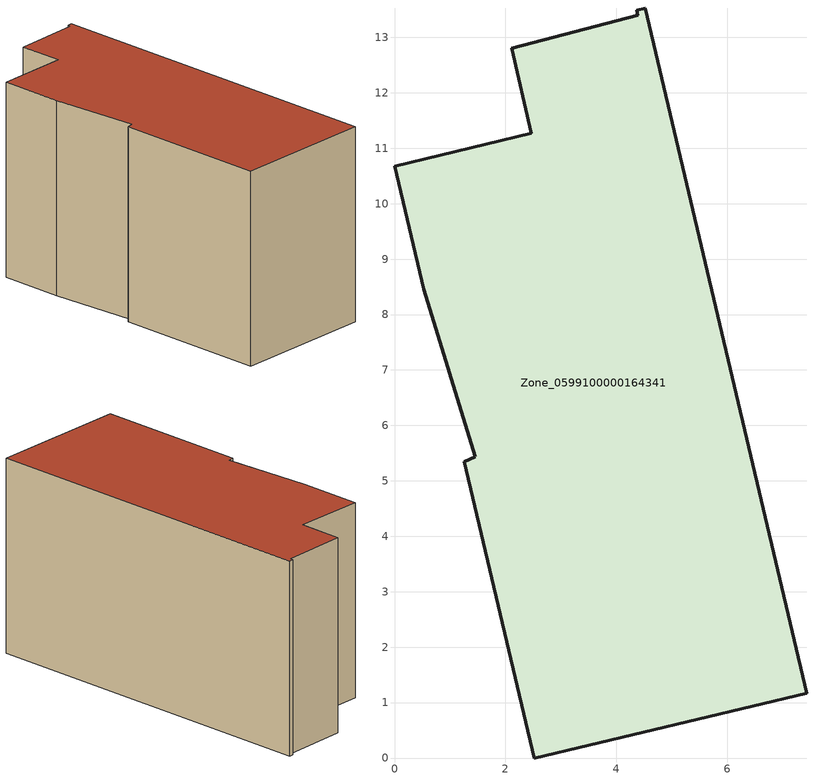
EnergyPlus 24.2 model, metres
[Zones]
Zone_0599100000164341
 floor ground (C_G): 2.52,0 1.26,5.35 1.45,5.43 0.53,8.46 0,10.68 2.47,11.27 2.12,12.8 4.39,13.4 4.37,13.49 4.52,13.53 7.44,1.17 z0
 wall outside (C_F): 7.44,1.17 4.52,13.53 4.37,13.49 4.39,13.4 2.12,12.8 2.47,11.27 0,10.68 0.53,8.46 1.45,5.43 1.26,5.35 2.52,0 7.44,1.17 z0:6.99
 roof outside (C_R): 1.26,5.35 2.52,0 7.44,1.17 4.52,13.53 4.37,13.49 4.39,13.4 2.12,12.8 2.47,11.27 0,10.68 0.53,8.46 1.45,5.43 z6.99
[BUILDING]
Pand.0599100000164341: North Axis=0; Terrain=City; Loads Convergence Tolerance Value=0.04; Temperature Convergence Tolerance Value=0.4; Solar Distribution=FullExterior; Maximum Number of Warmup Days=25; Minimum Number of Warmup Days=1
[Site:Location]
Rotterdam.The.Hague.AP_ZH_NLD Design_Conditions: Latitude=51.96; Longitude=4.45; Time Zone=1; Elevation=-4.5
[SITE:GROUNDTEMPERATURE:BUILDINGSURFACE]
18, 18, 18, 18, 18, 18, 18, 18, 18, 18, 18, 18
[MATERIAL] Thermal Absorptance=0.9; Solar Absorptance=0.7; Visible Absorptance=0.7
Name | Roughness | Thickness | Conductivity | Density | Specific Heat
G.TI.1992-2005 | MediumSmooth | 0.15 | 0.06 | 540 | 1210
F.TI.1992-2005 | Rough | 0.3 | 0.12 | 1920 | 840
R.TI.1992-2005 | MediumRough | 0.2 | 0.08 | 1500 | 1000
[CONSTRUCTION]
C_G: G.TI.1992-2005
C_F: F.TI.1992-2005
C_R: R.TI.1992-2005
[ZONE]
Zone_0599100000164341: Type=1; Multiplier=1; Ceiling Height=Autocalculate; Volume=Autocalculate; Floor Area=autocalculate; Part of Total Floor Area=Yes
[ZONEINFILTRATION:DESIGNFLOWRATE]
Infil_Zone_0599100000164341: Zone or ZoneList or Space or SpaceList=Zone_0599100000164341; Schedule=AlwaysOn; Design Flow Rate Calculation Method=Flow/Area; Flow Rate per Floor Area=0.0015; Constant Term Coefficient=1; Temperature Term Coefficient=0; Velocity Term Coefficient=0; Velocity Squared Term Coefficient=0
[HVACTEMPLATE:ZONE:IDEALLOADSAIRSYSTEM]
Zone_0599100000164341: Maximum Heating Supply Air Temperature=50; Minimum Cooling Supply Air Temperature=13; Maximum Heating Supply Air Humidity Ratio=0.0156; Minimum Cooling Supply Air Humidity Ratio=0.0077; Heating Limit=NoLimit; Cooling Limit=NoLimit; Dehumidification Control Type=ConstantSensibleHeatRatio; Cooling Sensible Heat Ratio=0.7; Dehumidification Setpoint=60; Humidification Control Type=None; Humidification Setpoint=30; Outdoor Air Method=None; Outdoor Air Flow Rate per Person=0.00944; Outdoor Air Flow Rate per Zone Floor Area=0; Outdoor Air Flow Rate per Zone=0; Demand Controlled Ventilation Type=None; Outdoor Air Economizer Type=NoEconomizer; Heat Recovery Type=None; Sensible Heat Recovery Effectiveness=0.7; Latent Heat Recovery Effectiveness=0.65
[ZONECONTROL:THERMOSTAT]
ThermostatControl_Zone_0599100000164341: Zone or ZoneList=Zone_0599100000164341; Control Type Schedule=DualSetpointControlType; Control 1=Thermostat_Zone_0599100000164341; Temperature Difference Between Cutout And Setpoint=0
[THERMOSTATSETPOINT:DUALSETPOINT]
Thermostat_Zone_0599100000164341: Heating Setpoint Temperature Schedule=HeatingSetpoint_Zone_0599100000164341; Cooling Setpoint Temperature Schedule=CoolingSetpoint_Zone_0599100000164341
[SCHEDULE:COMPACT]
HeatingSetpoint_Zone_0599100000164341: Through: 12/31, For: AllDays, Until: 24:00, 21
CoolingSetpoint_Zone_0599100000164341: Through: 12/31, For: AllDays, Until: 24:00, 24
DualSetpointControlType: Through: 12/31, For: AllDays, Until: 24:00, 4
AlwaysOn: Through: 12/31, For: AllDays, Until: 24:00, 1
